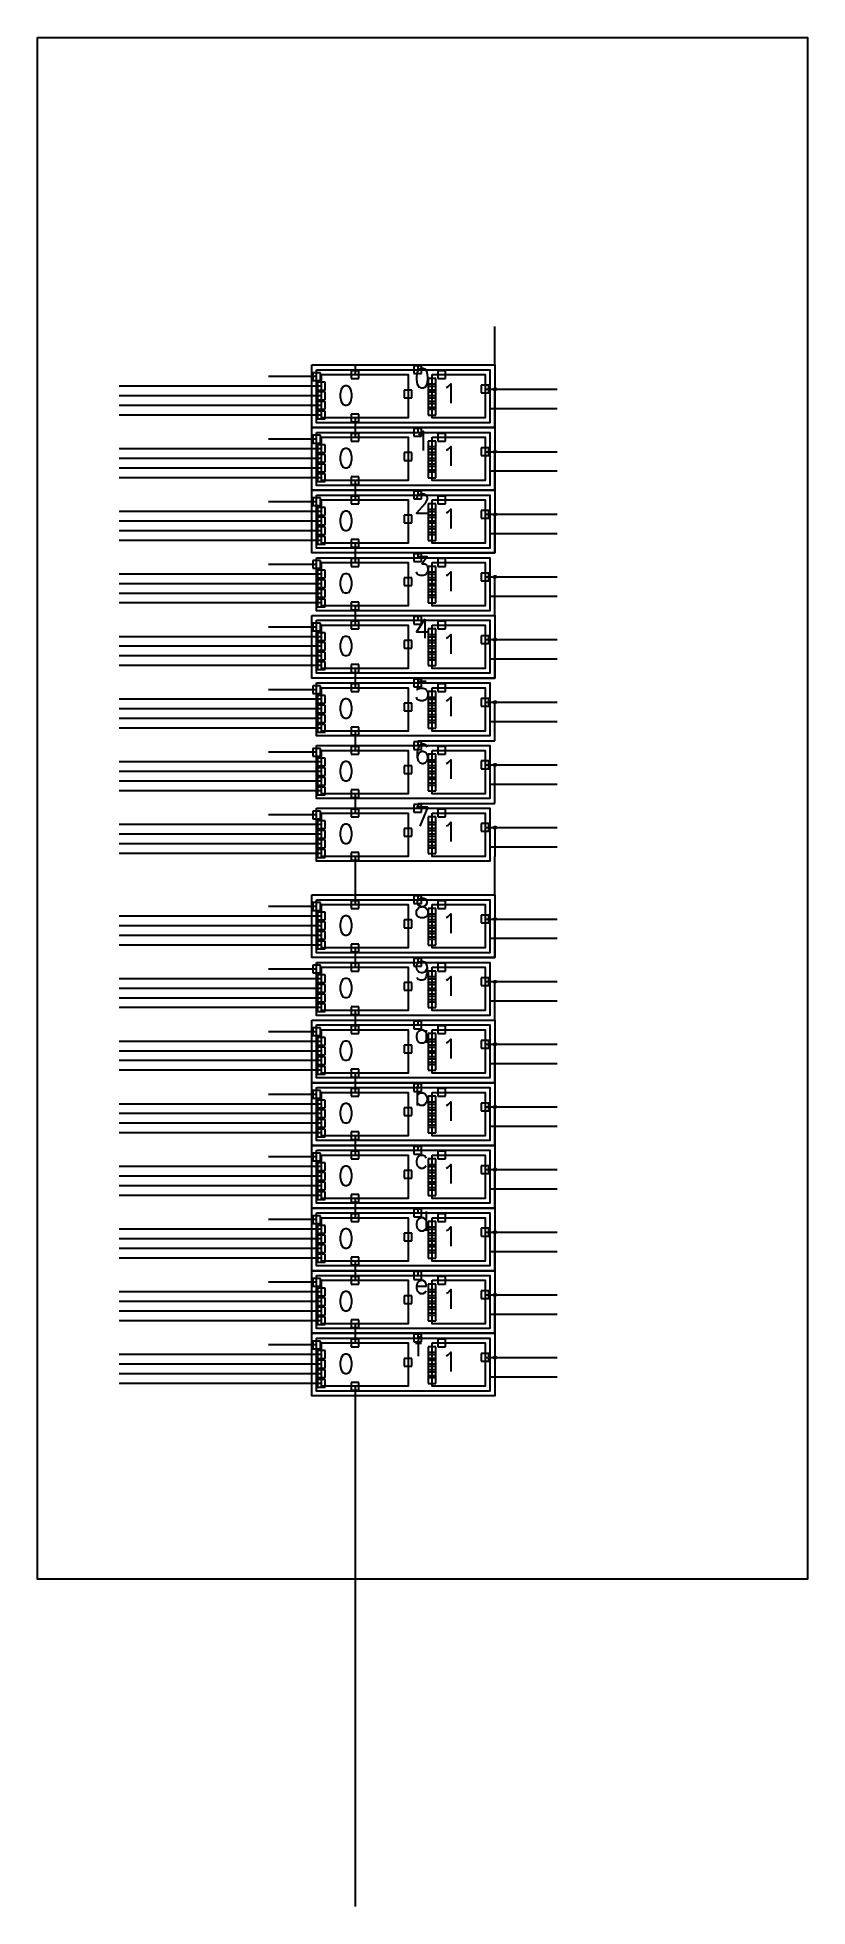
# Model space of a CAD drawing. Extents: x 0 to 8000, y -19400 to 0.
import ezdxf

# ---------------------------------------------------------------- set-up
doc = ezdxf.new("R2010")
doc.units = 0
doc.header["$PDMODE"] = 65
doc.header["$PDSIZE"] = 80
doc.layers.add('COMMENT', color=2, linetype='CONTINUOUS')
doc.layers.add('SIMPLE', color=162, linetype='CONTINUOUS')
doc.styles.add('SIMPLEX', font='simplex')

# ---------------------------------------------------------------- blocks, each defined once
blk = doc.blocks.new('ACV_GRID_SIZE_BLOCK')
at = {"layer": 'SIMPLE', "color": 1, "linetype": 'CONTINUOUS'}
blk.add_lwpolyline([(-3450, 2150), (4550, 2150), (4550, -13850), (-3450, -13850)], close=True, dxfattribs=at)
blk = doc.blocks.new('REG_CASCADE_7_TO_8_EXTENDER')
at = {"layer": 'SIMPLE', "color": 5, "linetype": 'CONTINUOUS'}
blk.add_line((3950, -8650), (3950.974046, -8950), dxfattribs=at)
blk = doc.blocks.new('LE_CYCLONEII_LAB_CARRY')
at = {"layer": 'SIMPLE', "color": 5, "linetype": 'CONTINUOUS'}
blk.add_line((3300, -14100), (3300, -19400), dxfattribs=at)
blk = doc.blocks.new('CARRY_CASCADE_7_TO_8_EXTENDER')
at = {"layer": 'SIMPLE', "color": 5, "linetype": 'CONTINUOUS'}
blk.add_line((3299.845398, -8600), (3299.845398, -8900), dxfattribs=at)
blk = doc.blocks.new('LE_REG_CASCADE_IN')
at = {"layer": 'SIMPLE', "linetype": 'CONTINUOUS'}
for p, q in [((4750, -4050), (4750, -3650)), ((3950, -4050), (4750, -4050)), ((3950, -4050), (3950, -4100))]:
    blk.add_line(p, q, dxfattribs=at)
blk.add_point((3950, -4100), dxfattribs=at)
blk = doc.blocks.new('ALM_FF_SLOAD')
at = {"layer": 'SIMPLE', "linetype": 'CONTINUOUS'}
blk.add_point((4100, -3680), dxfattribs=at)
blk = doc.blocks.new('ALM_FF_ADATA_SDATA')
at = {"layer": 'SIMPLE', "linetype": 'CONTINUOUS'}
blk.add_point((4100, -3780), dxfattribs=at)
blk = doc.blocks.new('ALM_FF_DATA_IN')
at = {"layer": 'SIMPLE', "linetype": 'CONTINUOUS'}
blk.add_point((4100, -3880), dxfattribs=at)
blk = doc.blocks.new('ALM_FF_ACLR')
at = {"layer": 'SIMPLE', "linetype": 'CONTINUOUS'}
blk.add_point((4290, -3500), dxfattribs=at)
blk = doc.blocks.new('ALM_FF_CLK')
at = {"layer": 'SIMPLE', "linetype": 'CONTINUOUS'}
blk.add_point((4240, -3950), dxfattribs=at)
blk = doc.blocks.new('ALM_FF_ENABLE')
at = {"layer": 'SIMPLE', "linetype": 'CONTINUOUS'}
blk.add_point((4340, -3950), dxfattribs=at)
blk = doc.blocks.new('ALM_FF_SCLR')
at = {"layer": 'SIMPLE', "linetype": 'CONTINUOUS'}
blk.add_point((4100, -3580), dxfattribs=at)
blk = doc.blocks.new('ALM_FF_REGOUT')
at = {"layer": 'SIMPLE', "linetype": 'CONTINUOUS'}
blk.add_line((4650, -3650), (5400, -3650), dxfattribs=at)
blk.add_lwpolyline([(4740, -3640), (4760, -3640), (4760, -3660), (4740, -3660)], close=True, dxfattribs=at)
blk.add_point((4650, -3650), dxfattribs=at)
blk = doc.blocks.new('ALM_FF_ARM')
at = {"layer": 'SIMPLE', "color": 5, "linetype": 'CONTINUOUS'}
blk.add_lwpolyline([(4100, -3500), (4650, -3500), (4650, -3950), (4100, -3950)], close=True, dxfattribs=at)
at = {"layer": 'SIMPLE', "linetype": 'CONTINUOUS'}
for name, p in [('ALM_FF_SLOAD', (0, 100)), ('ALM_FF_ADATA_SDATA', (0, 140)), ('ALM_FF_SCLR', (100, 80)), ('ALM_FF_REGOUT', (0, 0)), ('ALM_FF_DATA_IN', (0, 180)), ('ALM_FF_ACLR', (-190, -260)), ('ALM_FF_CLK', (-140, 130)), ('ALM_FF_ENABLE', (-240, 70))]:
    blk.add_blockref(name, p, dxfattribs=at)
at = {"layer": 'SIMPLE', "linetype": 'CONTINUOUS', "style": 'SIMPLEX'}
blk.add_attdef('index', (4199.452025, -3796.367655), '', height=200, dxfattribs=at)
blk = doc.blocks.new('ALM_COMB_A_INPUT', base_point=(16800, 14600))
at = {"layer": 'SIMPLE', "linetype": 'CONTINUOUS'}
blk.add_line((18900, 14100), (16800, 14100), dxfattribs=at)
blk.add_point((18900, 14100), dxfattribs=at)
blk = doc.blocks.new('ALM_COMB_B_INPUT', base_point=(16800, 14600))
at = {"layer": 'SIMPLE', "linetype": 'CONTINUOUS'}
blk.add_line((18900, 14000), (16800, 14000), dxfattribs=at)
blk.add_point((18900, 14000), dxfattribs=at)
blk = doc.blocks.new('ALM_COMB_C_INPUT', base_point=(16800, 14600))
at = {"layer": 'SIMPLE', "linetype": 'CONTINUOUS'}
blk.add_line((18900, 13900), (16800, 13900), dxfattribs=at)
blk.add_point((18900, 13900), dxfattribs=at)
blk = doc.blocks.new('ALM_COMB_D_INPUT', base_point=(16800, 14600))
at = {"layer": 'SIMPLE', "linetype": 'CONTINUOUS'}
blk.add_line((18900, 13800), (16800, 13800), dxfattribs=at)
blk.add_point((18900, 13800), dxfattribs=at)
blk = doc.blocks.new('ALM_COMB_CARRY_INPUT')
at = {"layer": 'SIMPLE', "linetype": 'CONTINUOUS'}
blk.add_line((3300, -3400), (3300, -3500), dxfattribs=at)
blk.add_point((3300, -3500), dxfattribs=at)
blk = doc.blocks.new('ALM_COMB_CARRY_OUTPUT')
at = {"layer": 'SIMPLE', "linetype": 'CONTINUOUS'}
blk.add_line((3300, -3950), (3300, -4050), dxfattribs=at)
blk.add_point((3300, -3950), dxfattribs=at)
blk = doc.blocks.new('ALM_COMB_COMB_OUTPUT')
at = {"layer": 'SIMPLE', "linetype": 'CONTINUOUS'}
blk.add_line((4700, -3850), (5400, -3850), dxfattribs=at)
blk.add_point((3850, -3700), dxfattribs=at)
blk = doc.blocks.new('ALM_COMB_ARM')
at = {"layer": 'SIMPLE', "color": 5, "linetype": 'CONTINUOUS'}
blk.add_lwpolyline([(2950, -3500), (3850, -3500), (3850, -3950), (2950, -3950)], close=True, dxfattribs=at)
at = {"layer": 'SIMPLE', "linetype": 'CONTINUOUS'}
for name, p in [('ALM_COMB_CARRY_INPUT', (0, 0)), ('ALM_COMB_A_INPUT', (850, -3120)), ('ALM_COMB_B_INPUT', (850, -3120)), ('ALM_COMB_C_INPUT', (850, -3120)), ('ALM_COMB_COMB_OUTPUT', (0, 0)), ('ALM_COMB_D_INPUT', (850, -3120)), ('ALM_COMB_CARRY_OUTPUT', (0, 0))]:
    blk.add_blockref(name, p, dxfattribs=at)
at = {"layer": 'SIMPLE', "linetype": 'CONTINUOUS', "style": 'SIMPLEX'}
blk.add_attdef('index', (3119.452025, -3816.367655), '', height=200, dxfattribs=at)
blk = doc.blocks.new('ALM_LABWIDE_IN_GROUP')
at = {"layer": 'SIMPLE', "linetype": 'CONTINUOUS'}
blk.add_line((2900, -3520), (2400, -3520), dxfattribs=at)
blk.add_point((2900, -3520), dxfattribs=at)
blk = doc.blocks.new('ALM_ARM')
at = {"layer": 'SIMPLE', "color": 5, "linetype": 'CONTINUOUS'}
blk.add_lwpolyline([(2900, -3450), (4700, -3450), (4700, -4000), (2900, -4000)], close=True, dxfattribs=at)
at = {"layer": 'SIMPLE', "linetype": 'CONTINUOUS'}
for name, p in [('LE_REG_CASCADE_IN', (0, 650)), ('ALM_LABWIDE_IN_GROUP', (0, 0))]:
    blk.add_blockref(name, p, dxfattribs=at)
at = {"layer": 'SIMPLE', "color": 5, "linetype": 'CONTINUOUS'}
for name, values in [('ALM_COMB_ARM', {'index': '0'}), ('ALM_FF_ARM', {'index': '1'})]:
    blk.add_blockref(name, (0, 0), dxfattribs=at).add_auto_attribs(values)
at = {"layer": 'SIMPLE', "linetype": 'CONTINUOUS', "style": 'SIMPLEX'}
blk.add_attdef('index', (3911.118052, -3636.367655), '', height=200, dxfattribs=at)
blk = doc.blocks.new('LAB_YGR')
at = {"layer": 'COMMENT', "color": 2, "linetype": 'CONTINUOUS'}
for points in [[(2850, -3400), (4750, -3400), (4750, -4050), (2850, -4050)], [(2850, -4050), (4750, -4050), (4750, -4700), (2850, -4700)], [(2850, -4700), (4750, -4700), (4750, -5350), (2850, -5350)], [(2850, -6000), (4750, -6000), (4750, -6650), (2850, -6650)], [(2850, -8900), (4750, -8900), (4750, -9550), (2850, -9550)], [(2850, -10200), (4750, -10200), (4750, -10850), (2850, -10850)], [(2850, -10850), (4750, -10850), (4750, -11500), (2850, -11500)], [(2850, -11500), (4750, -11500), (4750, -12150), (2850, -12150)], [(2850, -12150), (4750, -12150), (4750, -12800), (2850, -12800)], [(2850, -12800), (4750, -12800), (4750, -13450), (2850, -13450)], [(2850, -13450), (4750, -13450), (4750, -14100), (2850, -14100)]]:
    blk.add_lwpolyline(points, close=True, dxfattribs=at)
at = {"layer": 'SIMPLE', "linetype": 'CONTINUOUS'}
blk.add_lwpolyline([(0, 0), (8000, 0), (8000, -16000), (0, -16000)], close=True, dxfattribs=at)
at = {"layer": 'SIMPLE', "color": 1, "linetype": 'CONTINUOUS'}
blk.add_blockref('ACV_GRID_SIZE_BLOCK', (3450, -2150), dxfattribs=at)
at = {"layer": 'SIMPLE', "color": 5, "linetype": 'CONTINUOUS'}
for p, values in [((0, 0), {'index': '0'}), ((0, -650), {'index': '1'}), ((0, -1300), {'index': '2'}), ((0, -1950), {'index': '3'}), ((0, -2600), {'index': '4'}), ((0, -3250), {'index': '5'}), ((0, -3900), {'index': '6'}), ((0, -4550), {'index': '7'}), ((0, -5500), {'index': '8'}), ((0, -6150), {'index': '9'}), ((0, -6800), {'index': 'a'}), ((0, -7450), {'index': 'b'}), ((0, -8100), {'index': 'c'}), ((0, -8750), {'index': 'd'}), ((0, -9400), {'index': 'e'}), ((0, -10050), {'index': 'f'})]:
    blk.add_blockref('ALM_ARM', p, dxfattribs=at).add_auto_attribs(values)
for name, p in [('REG_CASCADE_7_TO_8_EXTENDER', (800, 450)), ('CARRY_CASCADE_7_TO_8_EXTENDER', (0, 0)), ('LE_CYCLONEII_LAB_CARRY', (0, 0))]:
    blk.add_blockref(name, p, dxfattribs=at)

msp = doc.modelspace()

# ---------------------------------------------------------------- block references
at = {"layer": 'SIMPLE', "color": 5, "linetype": 'CONTINUOUS'}
msp.add_blockref('LAB_YGR', (0, 0), dxfattribs=at)

doc.saveas('drawing.dxf')
